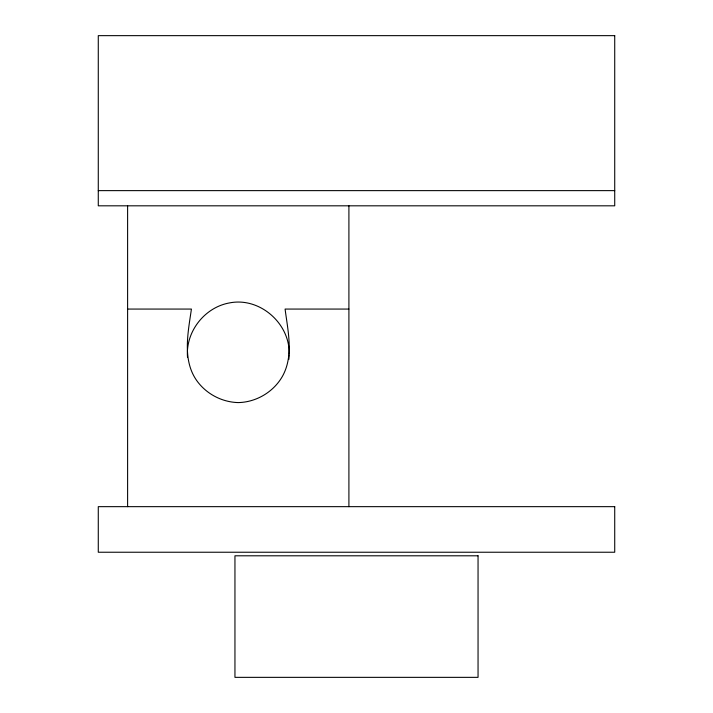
<?xml version="1.0" encoding="UTF-8"?>
<svg xmlns="http://www.w3.org/2000/svg" width="713" height="713" viewBox="0 0 713 713"><rect width="100%" height="100%" fill="white"/><g stroke="black" fill="none" stroke-linecap="round" stroke-linejoin="round"><path stroke-width="1.07" d="M288.899 359.334L289.113 354.922M98.278 190.629L614.722 190.629M127.609 309.068L191.423 309.068C187.867 333.657 181.521 362.881 199.212 383.781C208.829 395.243 223.294 402.212 238.258 402.587C256.234 402.23 273.435 392.034 282.375 376.428C293.943 355.787 287.918 331.153 285.093 309.068L348.907 309.068M289.166 353.826C289.915 323.319 259.514 296.777 229.372 302.945C204.462 307.419 185.442 331.875 187.51 357.133M348.907 205.816L348.907 506.658M127.609 205.816L127.609 506.658M614.722 35.65L98.278 35.65L98.278 205.816L614.722 205.816L614.722 35.65M614.722 506.658L98.278 506.658L98.278 552.236L614.722 552.236L614.722 506.658M478.049 555.801L234.951 555.801L234.951 677.35L478.049 677.35L478.049 555.801"/></g></svg>
